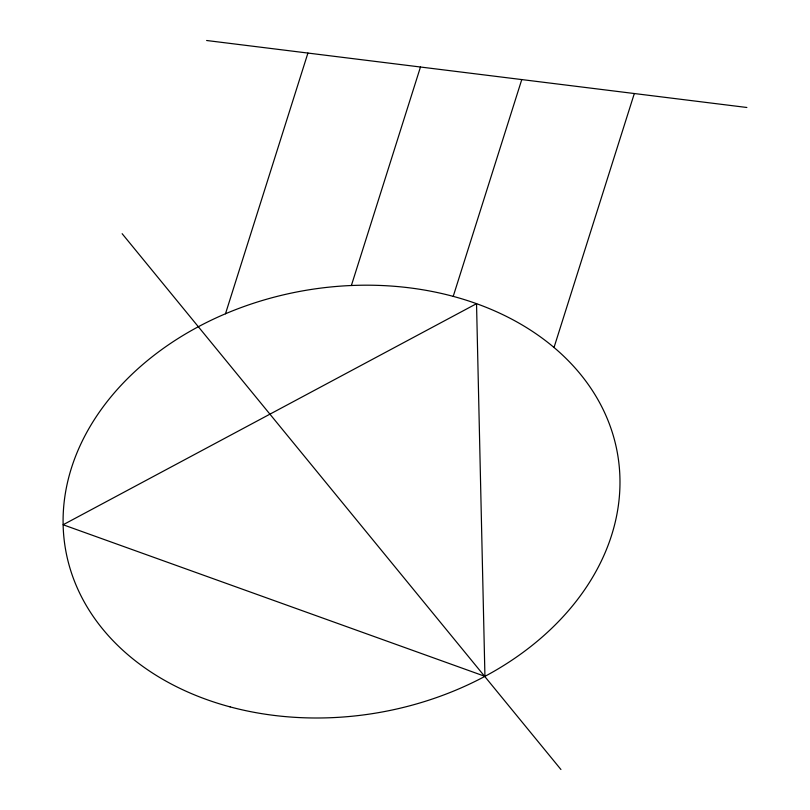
<?xml version="1.0" encoding="UTF-8"?>
<svg xmlns="http://www.w3.org/2000/svg" width="810" height="810" viewBox="0 0 810 810"><rect width="100%" height="100%" fill="white"/><g stroke="black" fill="none" stroke-linecap="round" stroke-linejoin="round"><path stroke-width="1.21" d="M225.484 313.774L307.921 53.065M351.378 285.515L420.471 67.017M453.215 296.379L521.772 79.572M554.02 347.49L634.321 93.535M206.621 40.5L746.871 107.487M122.138 233.695L560.935 769.5M476.533 303.679L63.129 524.758L484.937 676.34L476.533 303.679M230.081 706.877A280.098 214.255 -9.7 0 0 618.243 458.257A280.098 214.255 -9.7 0 0 176.286 339.643A280.098 214.255 -9.7 0 0 230.081 706.877"/></g></svg>
